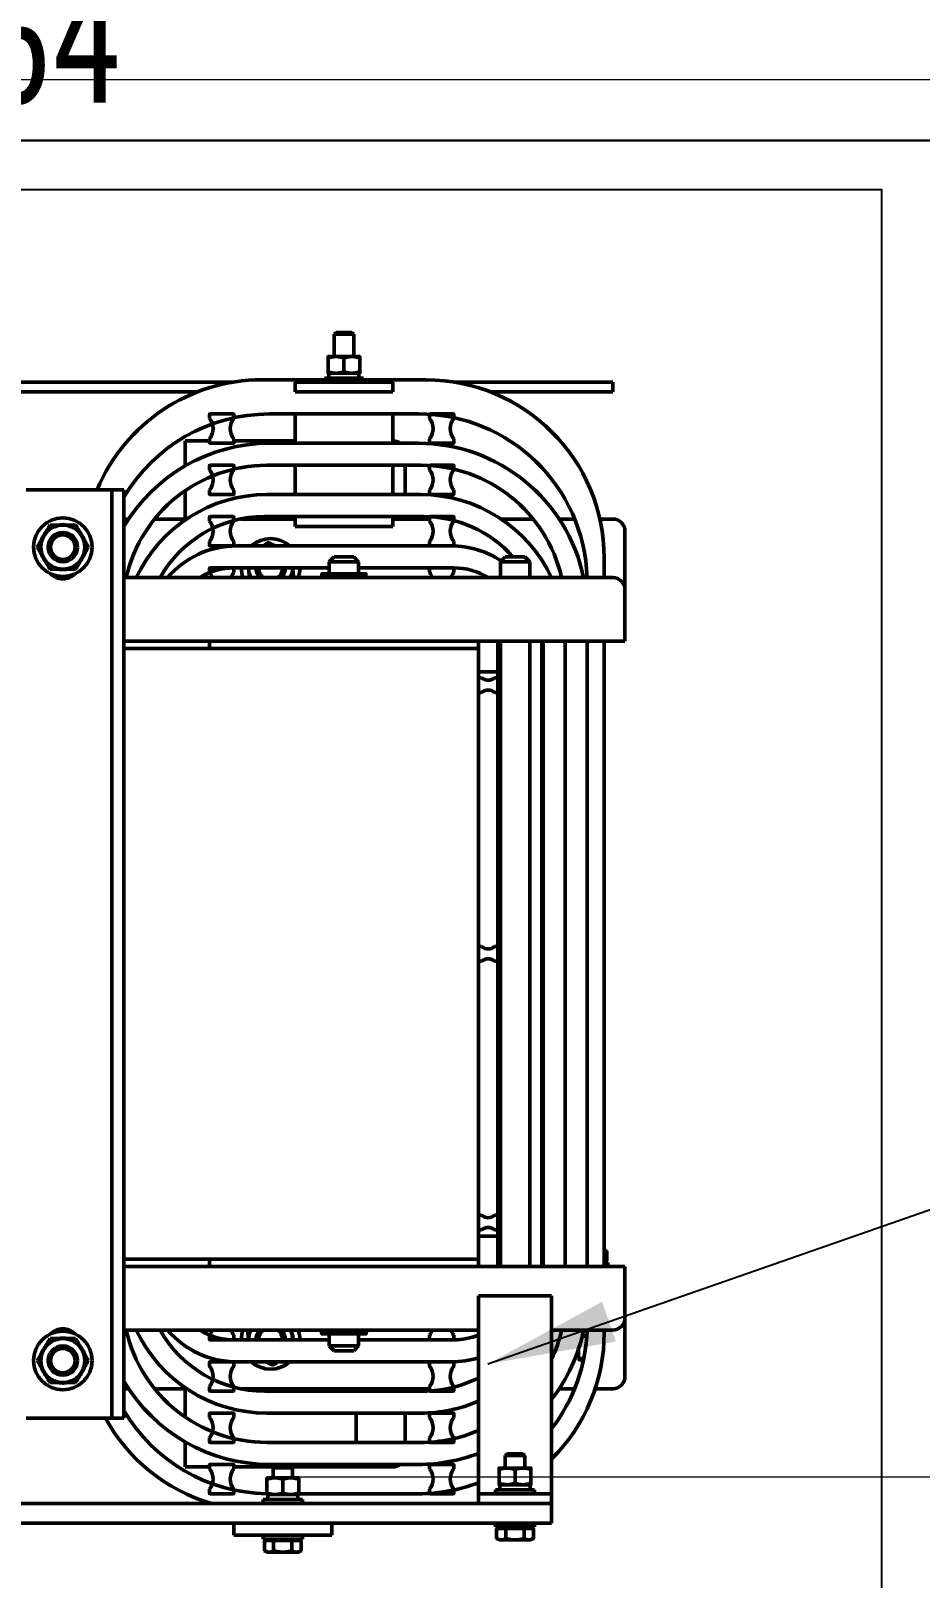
# Model space of a CAD drawing. Extents: x 59521 to 184406, y -1257 to 56672.
# Drawn here: x 76956 to 77320, y 8794 to 9427 of the extents above; entities that cross this region are included whole.
import ezdxf

# ---------------------------------------------------------------- set-up
doc = ezdxf.new("R2010")
doc.units = 0
doc.header["$MEASUREMENT"] = 0
doc.header["$PDMODE"] = 2
doc.header["$PDSIZE"] = 0.2
doc.layers.get('0').update_dxf_attribs({"linetype": 'CONTINUOUS'})
doc.layers.get('DEFPOINTS').update_dxf_attribs({"linetype": 'CONTINUOUS'})
doc.layers.add('CO', color=7, linetype='CONTINUOUS', lineweight=9)
doc.layers.add('可见 (ISO)', color=7, linetype='CONTINUOUS', lineweight=50)
doc.styles.add('仿宋', font='', dxfattribs={"width": 0.8})
doc.styles.add('仿宋体', font='', dxfattribs={"width": 0.8})
doc.styles.get('仿宋').set_extended_font_data('SimSun')
doc.styles.get('仿宋体').set_extended_font_data('仿宋_GB2312')
doc.dimstyles.new('12倍', dxfattribs={"dimscale": 21, "dimtxt": 3.5, "dimasz": 2.5, "dimexe": 1.5, "dimexo": 0, "dimgap": 1, "dimtad": 1, "dimtoh": 1, "dimdsep": 46, "dimtxsty": '仿宋', "dimcen": 2.5, "dimdle": 5, "dimclrd": 4, "dimclre": 4, "dimclrt": 3, "dimadec": 0, "dimazin": 0, "dimtfac": 1, "dimtmove": 0, "dimatfit": 3, "dimfxl": 1, "dimtolj": 1, "dimarcsym": 0})
doc.dimstyles.new('STANDARD$0', dxfattribs={"dimtxt": 50, "dimasz": 50, "dimexe": 30, "dimexo": 0, "dimgap": 16, "dimtad": 1, "dimdec": 3, "dimdsep": 46, "dimtxsty": '仿宋体', "dimcen": 0, "dimclrd": 6, "dimclre": 6, "dimclrt": 3, "dimazin": 2, "dimtfac": 0.428571, "dimtdec": 3, "dimtmove": 0, "dimatfit": 3, "dimldrblk": 'NONE', "dimfxl": 1, "dimtolj": 1, "dimlwd": 25, "dimlwe": 25, "dimarcsym": 0})

# ---------------------------------------------------------------- blocks, each defined once
blk = doc.blocks.new('*D806')
at = {"color": 4, "linetype": 'Continuous', "lineweight": -2}
for p, q in [((76304.24, 9212.22), (76304.24, 9404.84)), ((77568.24, 8695.22), (77568.24, 9404.84)), ((77530.74, 9382.34), (76341.74, 9382.34))]:
    blk.add_line(p, q, dxfattribs=at)
at = {"color": 4}
for points in [[(76341.74, 9388.59), (76341.74, 9376.09), (76304.24, 9382.34)], [(77530.74, 9388.59), (77530.74, 9376.09), (77568.24, 9382.34)]]:
    blk.add_solid(points, dxfattribs=at)
at = {"layer": 'DEFPOINTS', "color": 0}
for p in [(76304.24, 9382.34), (76304.24, 9212.22), (77568.24, 8695.22)]:
    blk.add_point(p, dxfattribs=at)
at = {"color": 3, "lineweight": -3, "insert": (76936.24, 9423.59), "char_height": 52.5, "attachment_point": 5, "style": '仿宋'}
blk.add_mtext('\\A1;1264', dxfattribs=at)
blk = doc.blocks.new('gy6u77')
at = {"layer": '可见 (ISO)', "color": 87}
for p, q in [((271.77, 385.4), (271, 384.63)), ((279, 384.63), (271, 384.63)), ((271, 375.5), (271, 384.63)), ((271.77, 385.4), (278.23, 385.4)), ((278.23, 385.4), (279, 384.63)), ((279, 375.5), (279, 384.63)), ((271.75, 375.5), (268.5, 375.5)), ((268.5, 369.28), (268.5, 374.92)), ((278.25, 375.5), (271.75, 375.5)), ((275, 369.28), (275, 374.92)), ((281.5, 375.5), (278.25, 375.5)), ((281.5, 369.28), (281.5, 374.92)), ((268.5, 368.7), (271.75, 368.7)), ((268.85, 368.7), (268.85, 366.6)), ((271.75, 368.7), (278.25, 368.7)), ((278.25, 368.7), (281.5, 368.7)), ((281.15, 367.41), (281.15, 366.6)), ((90.54, 365), (229.46, 365)), ((214.95, 361), (105.05, 361)), ((308.5, 366), (241.5, 366)), ((255, 365), (295, 365)), ((255, 361), (255, 365)), ((295, 361), (255, 361)), ((283, 366.6), (267, 366.6)), ((267, 366.6), (267, 366)), ((283, 366.6), (283, 366)), ((295, 361), (295, 365)), ((320.54, 365), (385, 365)), ((385, 361), (335.05, 361)), ((385, 365), (385, 361)), ((220, 351.8), (220, 350.15)), ((229.8, 352), (220.2, 352)), ((230, 350.15), (230, 351.8)), ((244.5, 352), (305.5, 352)), ((255, 340), (255, 352)), ((295, 352), (295, 340)), ((310, 351.8), (310, 350.15)), ((319.8, 352), (310.2, 352)), ((320, 350.15), (320, 351.8)), ((210, 341), (220, 341)), ((210, 341), (210, 330.76)), ((220, 341.85), (220, 340.2)), ((220.2, 340), (229.8, 340)), ((230, 340.2), (230, 341.85)), ((230, 341), (255, 341)), ((305.5, 340), (244.5, 340)), ((310, 341.85), (310, 340.2)), ((310.2, 340), (319.8, 340)), ((320, 340.2), (320, 341.85)), ((220, 330.8), (220, 329.15)), ((229.8, 331), (220.2, 331)), ((230, 329.15), (230, 330.8)), ((243.5, 331), (306.5, 331)), ((255, 319), (255, 331)), ((295, 331), (295, 319)), ((300, 331), (300, 319)), ((310, 330.8), (310, 329.15)), ((319.8, 331), (310.2, 331)), ((320, 329.15), (320, 330.8)), ((145, 321), (175, 321)), ((180, 321), (175, 321)), ((185, 321), (180, 321)), ((180, 316), (180, 321)), ((185, 321), (185, 316)), ((210, 320.57), (210, 309)), ((220, 320.85), (220, 319.2)), ((220.2, 319), (229.8, 319)), ((230, 319.2), (230, 320.85)), ((306.5, 319), (243.5, 319)), ((310, 320.85), (310, 319.2)), ((310.2, 319), (319.8, 319)), ((320, 319.2), (320, 320.85)), ((180, 316), (180, -54)), ((185, 316), (185, -54)), ((185, 309), (186.91, 309)), ((197.54, 309), (210.64, 309)), ((220, 309.8), (220, 308.15)), ((229.8, 310), (220.2, 310)), ((230, 308.15), (230, 309.8)), ((232.65, 309), (255, 309)), ((242.5, 310), (307.5, 310)), ((255, 306), (255, 310)), ((295, 306), (255, 306)), ((295, 310), (295, 306)), ((295, 309), (310, 309)), ((300, 310), (300, 309)), ((310, 309.8), (310, 308.15)), ((319.8, 310), (310.2, 310)), ((320, 308.15), (320, 309.8)), ((339.36, 309), (352.46, 309)), ((363.09, 309), (369.41, 309)), ((379.72, 309), (385, 309)), ((390, 304), (390, 280)), ((220, 299.85), (220, 298.2)), ((220.2, 298), (229.8, 298)), ((230, 298.2), (230, 299.85)), ((319, 298), (231, 298)), ((310, 299.85), (310, 298.2)), ((310.2, 298), (319.8, 298)), ((320, 298.2), (320, 299.85)), ((271, 293.5), (269, 291.5)), ((281, 291.5), (269, 291.5)), ((269, 291.5), (269, 286.6)), ((271, 293.5), (279, 293.5)), ((279, 293.5), (281, 291.5)), ((281, 291.5), (281, 286.6)), ((341, 293.5), (339, 291.5)), ((351, 291.5), (339, 291.5)), ((339, 291.5), (339, 285)), ((341, 293.5), (349, 293.5)), ((349, 293.5), (351, 291.5)), ((351, 291.5), (351, 285)), ((381.5, 285), (381.5, 293)), ((157.4, 285), (162.6, 285)), ((158.37, 288.45), (158.37, 288.5)), ((159.38, 288.5), (159.38, 288.32)), ((159.61, 288.5), (159.61, 288.31)), ((185, 285), (385, 285)), ((220, 288.8), (220, 287.15)), ((229.8, 289), (220.2, 289)), ((230, 289), (269, 289)), ((230, 287.15), (230, 288.8)), ((270.5, 286.6), (266, 286.6)), ((266, 285.8), (266, 285)), ((279.5, 286.6), (270.5, 286.6)), ((275, 285.8), (275, 285)), ((284, 286.6), (279.5, 286.6)), ((281, 289), (320, 289)), ((284, 285.8), (284, 285)), ((310, 288.8), (310, 287.15)), ((319.8, 289), (310.2, 289)), ((320, 287.15), (320, 288.8)), ((390, 280), (390, 271)), ((390, 271), (390, 259)), ((185, 259), (220, 259)), ((185, 256), (330, 256)), ((220, 256), (185, 256)), ((220, 259), (224, 259)), ((220, 256), (220, 259)), ((224, 259), (326, 259)), ((326, 256), (224, 256)), ((326, 259), (330, 259)), ((330, 256), (330, 259)), ((330, 259), (390, 259)), ((330, 256), (330, 6)), ((338, 259), (338, 3)), ((339, 259), (339, 3)), ((351, 259), (351, 3)), ((356, 3), (356, 259)), ((356.5, 259), (356.5, 3)), ((365.5, 3), (365.5, 259)), ((365.5, 259), (365.5, 3)), ((374.5, 3), (374.5, 259)), ((374.5, 259), (374.5, 3)), ((381.5, 3), (381.5, 259)), ((338, 246.5), (330, 246.5)), ((331.35, 244), (330.2, 244)), ((337.8, 244), (336.65, 244)), ((338, 238.2), (338, 243.8)), ((356.5, 246.5), (356, 246.5)), ((330.2, 238), (331.35, 238)), ((336.65, 238), (337.8, 238)), ((331.35, 134), (330.2, 134)), ((337.8, 134), (336.65, 134)), ((338, 128.2), (338, 133.8)), ((330.2, 128), (331.35, 128)), ((336.65, 128), (337.8, 128)), ((331.35, 24), (330.2, 24)), ((337.8, 24), (336.65, 24)), ((338, 18.2), (338, 23.8)), ((338, 15.5), (330, 15.5)), ((330.2, 18), (331.35, 18)), ((336.65, 18), (337.8, 18)), ((356.5, 15.5), (356, 15.5)), ((381.5, 9.9), (382.5, 9.32)), ((382.51, 5.2), (382.51, 9.32)), ((330, 6), (185, 6)), ((185, 6), (220, 6)), ((220, 3), (185, 3)), ((220, 3), (220, 6)), ((224, 3), (220, 3)), ((224, 6), (326, 6)), ((326, 3), (224, 3)), ((330, 3), (326, 3)), ((330, 3), (330, 6)), ((390, 3), (330, 3)), ((382.51, 5.2), (381.5, 5.2)), ((381.5, 4.6), (383, 4.6)), ((383, 3), (383, 4.6)), ((390, 3), (390, -9)), ((330, -86), (330, -9)), ((330, -9), (360, -9)), ((360, -9), (360, -86)), ((390, -9), (390, -18)), ((390, -18), (390, -42)), ((157.4, -23), (162.6, -23)), ((185, -23), (330, -23)), ((220, -25.15), (220, -26.8)), ((230, -26.8), (230, -25.15)), ((265.78, -23.8), (265.78, -23)), ((266, -24.6), (265.99, -24.6)), ((266, -24.6), (270.17, -24.6)), ((269, -24.6), (269, -29.5)), ((270.17, -24.6), (279.16, -24.6)), ((274.55, -23.8), (274.55, -23)), ((279.16, -24.6), (283.99, -24.6)), ((281, -24.6), (281, -29.5)), ((283.77, -23.8), (283.77, -23)), ((283.99, -24.6), (284, -24.6)), ((284, -24.6), (284.01, -24.6)), ((284.22, -23.8), (284.22, -23)), ((310, -25.15), (310, -26.8)), ((320, -26.8), (320, -25.15)), ((360, -23), (385, -23)), ((381.5, -24), (381.5, -23)), ((381.5, -24.92), (381.5, -23)), ((381.5, -24.92), (381.5, -24.5)), ((220.2, -27), (229.8, -27)), ((269, -27), (230, -27)), ((235.92, -26.61), (235.81, -26.61)), ((235.89, -26.38), (235.82, -26.38)), ((269, -29.5), (281, -29.5)), ((271, -31.5), (269, -29.5)), ((279, -31.5), (271, -31.5)), ((279, -31.5), (281, -29.5)), ((320, -27), (281, -27)), ((310.2, -27), (319.8, -27)), ((371, -30.7), (371, -34.63)), ((372.5, -25.5), (374.35, -25.5)), ((381.48, -25.5), (381.5, -25.5)), ((220, -36.2), (220, -37.85)), ((229.8, -36), (220.2, -36)), ((230, -37.85), (230, -36.2)), ((231, -36), (319, -36)), ((310, -36.2), (310, -37.85)), ((319.8, -36), (310.2, -36)), ((320, -37.85), (320, -36.2)), ((371, -34.63), (373.14, -34.63)), ((371.77, -35.4), (371, -34.63)), ((372.98, -35.4), (371.77, -35.4)), ((158.37, -44.55), (158.37, -44.5)), ((159.38, -44.5), (159.38, -44.68)), ((159.61, -44.5), (159.61, -44.69)), ((186.91, -47), (185, -47)), ((210.64, -47), (197.54, -47)), ((210, -47), (210, -58.57)), ((220, -46.15), (220, -47.8)), ((220.2, -48), (229.8, -48)), ((230, -47.8), (230, -46.15)), ((310, -47), (232.65, -47)), ((307.5, -48), (242.5, -48)), ((280, -47), (280, -48)), ((300, -47), (300, -48)), ((310, -46.15), (310, -47.8)), ((310.2, -48), (319.8, -48)), ((320, -47.8), (320, -46.15)), ((369.41, -47), (363.09, -47)), ((385, -47), (377.78, -47)), ((180, -59), (180, -54)), ((185, -54), (185, -59)), ((175, -59), (145, -59)), ((175, -59), (180, -59)), ((180, -59), (185, -59)), ((220, -57.2), (220, -58.85)), ((229.8, -57), (220.2, -57)), ((230, -58.85), (230, -57.2)), ((243.5, -57), (306.5, -57)), ((280, -57), (280, -69)), ((300, -57), (300, -69)), ((310, -57.2), (310, -58.85)), ((319.8, -57), (310.2, -57)), ((320, -58.85), (320, -57.2)), ((210, -68.76), (210, -79)), ((220, -67.15), (220, -68.8)), ((220.2, -69), (229.8, -69)), ((230, -68.8), (230, -67.15)), ((306.5, -69), (243.5, -69)), ((310, -67.15), (310, -68.8)), ((310.2, -69), (319.8, -69)), ((320, -68.8), (320, -67.15)), ((341.77, -73.6), (341, -74.37)), ((349, -74.37), (341, -74.37)), ((341, -79.5), (341, -74.37)), ((341.77, -73.6), (348.23, -73.6)), ((348.23, -73.6), (349, -74.37)), ((349, -79.5), (349, -74.37)), ((220, -79), (210, -79)), ((220, -78.2), (220, -79.85)), ((229.8, -78), (220.2, -78)), ((230, -79.85), (230, -78.2)), ((246.37, -79), (230, -79)), ((244.5, -78), (305.5, -78)), ((246.77, -78.6), (246, -79.37)), ((254, -79.37), (246, -79.37)), ((246, -83.5), (246, -79.37)), ((246.77, -78.6), (253.23, -78.6)), ((253.23, -78.6), (254, -79.37)), ((275, -79), (253.63, -79)), ((254, -83.5), (254, -79.37)), ((295, -79), (275, -79)), ((310, -78.2), (310, -79.85)), ((319.8, -78), (310.2, -78)), ((320, -79.85), (320, -78.2)), ((341.75, -79.5), (338.5, -79.5)), ((338.5, -80.08), (338.5, -85.72)), ((338.5, -80.08), (338.5, -85.72)), ((348.25, -79.5), (341.75, -79.5)), ((345, -80.08), (345, -85.72)), ((351.5, -79.5), (348.25, -79.5)), ((351.5, -80.08), (351.5, -85.72)), ((220, -88.15), (220, -89.8)), ((230, -89.8), (230, -88.15)), ((246.75, -83.5), (243.5, -83.5)), ((243.5, -84.08), (243.5, -89.72)), ((243.5, -84.08), (243.5, -89.72)), ((253.25, -83.5), (246.75, -83.5)), ((250, -84.08), (250, -89.72)), ((256.5, -83.5), (253.25, -83.5)), ((256.5, -84.08), (256.5, -89.72)), ((310, -88.15), (310, -89.8)), ((320, -89.8), (320, -88.15)), ((330, -86), (330, -90)), ((353, -88.4), (337, -88.4)), ((337, -88.4), (337, -90)), ((338.5, -86.3), (341.75, -86.3)), ((338.85, -86.3), (338.85, -88.4)), ((341.75, -86.3), (348.25, -86.3)), ((348.25, -86.3), (351.5, -86.3)), ((351.15, -87.59), (351.15, -88.4)), ((353, -88.4), (353, -90)), ((360, -90), (360, -86)), ((-270, -94), (360, -94)), ((220.2, -90), (229.8, -90)), ((258, -92.4), (242, -92.4)), ((242, -92.4), (242, -94)), ((243.5, -90.3), (246.75, -90.3)), ((243.85, -90.3), (243.85, -92.4)), ((246.75, -90.3), (253.25, -90.3)), ((253.25, -90.3), (256.5, -90.3)), ((256.15, -91.59), (256.15, -92.4)), ((305.5, -90), (256.5, -90)), ((258, -92.4), (258, -94)), ((310.2, -90), (319.8, -90)), ((330, -90), (332, -90)), ((330, -90), (330, -94)), ((332, -90), (358, -90)), ((332, -94), (358, -94)), ((358, -90), (360, -90)), ((360, -94), (360, -90)), ((360, -102), (360, -94)), ((230, -102), (65, -102)), ((230, -102), (270, -102)), ((230, -107), (230, -102)), ((230, -107), (270, -107)), ((242, -107), (242, -108.6)), ((258, -107), (258, -108.6)), ((360, -102), (270, -102)), ((270, -107), (270, -102)), ((337, -102), (337, -103.6)), ((353, -103.6), (337, -103.6)), ((337.49, -104.2), (341.24, -104.2)), ((337.49, -104.2), (337.49, -108.32)), ((339.2, -104.2), (339.2, -103.6)), ((341.24, -104.2), (348.74, -104.2)), ((341.24, -104.2), (341.24, -108.32)), ((348.74, -104.2), (352.51, -104.2)), ((348.74, -104.2), (348.74, -108.32)), ((350.8, -104.2), (350.8, -103.6)), ((352.51, -104.2), (352.51, -108.32)), ((353, -102), (353, -103.6)), ((258, -108.6), (242, -108.6)), ((242.49, -109.2), (246.24, -109.2)), ((242.49, -109.2), (242.49, -113.32)), ((243.5, -113.9), (242.5, -113.32)), ((243.5, -113.9), (244.37, -113.9)), ((244.2, -109.2), (244.2, -108.6)), ((244.37, -113.9), (249.99, -113.9)), ((246.24, -109.2), (253.74, -109.2)), ((246.24, -109.2), (246.24, -113.32)), ((249.99, -113.9), (255.62, -113.9)), ((253.74, -109.2), (257.51, -109.2)), ((253.74, -109.2), (253.74, -113.32)), ((255.62, -113.9), (256.5, -113.9)), ((255.8, -109.2), (255.8, -108.6)), ((256.5, -113.9), (257.5, -113.32)), ((257.51, -109.2), (257.51, -113.32)), ((338.5, -108.9), (337.5, -108.32)), ((338.5, -108.9), (339.37, -108.9)), ((339.37, -108.9), (344.99, -108.9)), ((344.99, -108.9), (350.62, -108.9)), ((350.62, -108.9), (351.5, -108.9)), ((351.5, -108.9), (352.5, -108.32))]:
    blk.add_line(p, q, dxfattribs=at)
for centre, radius in [((160, 297.5), 12), ((160, 297.5), 6), ((160, 297.5), 6), ((160, 297.5), 5), ((160, -35.5), 12), ((160, -35.5), 6), ((160, -35.5), 6), ((160, -35.5), 5)]:
    blk.add_circle(centre, radius, dxfattribs=at)
for centre, radius, start, end in [((241.5, 293), 73, 90, 157.44553), ((308.5, 293), 73, 0, 90), ((244.5, 283), 69, 90, 149.57795), ((220.2, 351.8), 0.2, 90, 180), ((215, 346), 6.5, 320.28486, 39.71514), ((235, 346), 6.5, 140.28486, 219.71514), ((229.8, 351.8), 0.2, 0, 90), ((305.5, 283), 69, 1.66098, 90), ((310.2, 351.8), 0.2, 90, 180), ((305, 346), 6.5, 320.28486, 39.71514), ((325, 346), 6.5, 140.28486, 219.71514), ((319.8, 351.8), 0.2, 0, 90), ((244.5, 271), 69, 90, 149.57795), ((220.2, 340.2), 0.2, 180, 270), ((229.8, 340.2), 0.2, 270, 0), ((295, 336), 5, 53.1301, 90), ((305.5, 271), 69, 11.70651, 90), ((310.2, 340.2), 0.2, 180, 270), ((319.8, 340.2), 0.2, 270, 0), ((243.5, 272), 59, 90, 167.27106), ((220.2, 330.8), 0.2, 90, 180), ((229.8, 330.8), 0.2, 0, 90), ((306.5, 272), 59, 12.72894, 90), ((310.2, 330.8), 0.2, 90, 180), ((319.8, 330.8), 0.2, 0, 90), ((215, 325), 6.5, 320.28486, 39.71514), ((235, 325), 6.5, 140.28486, 219.71514), ((305, 325), 6.5, 320.28486, 39.71514), ((325, 325), 6.5, 140.28486, 219.71514), ((243.5, 260), 59, 90, 154.92977), ((220.2, 319.2), 0.2, 180, 270), ((229.8, 319.2), 0.2, 270, 0), ((306.5, 260), 59, 25.07023, 90), ((310.2, 319.2), 0.2, 180, 270), ((319.8, 319.2), 0.2, 270, 0), ((160, 297.5), 9, 90, 150), ((160, 297.5), 9.2, 78.03125, 101.96875), ((160, 297.5), 9, 30, 90), ((242.5, 261), 49, 90, 150.67283), ((220.2, 309.8), 0.2, 90, 180), ((215, 304), 6.5, 320.28486, 39.71514), ((235, 304), 6.5, 140.28486, 219.71514), ((229.8, 309.8), 0.2, 0, 90), ((307.5, 261), 49, 41.54938, 90), ((310.2, 309.8), 0.2, 90, 180), ((305, 304), 6.5, 320.28486, 39.71514), ((325, 304), 6.5, 140.28486, 219.71514), ((319.8, 309.8), 0.2, 0, 90), ((385, 304), 5, 0, 90), ((160, 297.5), 9, 150, 210), ((160, 297.5), 9.2, 138.03125, 161.96875), ((160, 297.5), 9.2, 18.03125, 41.96875), ((160, 297.5), 9, 330, 30), ((231, 261), 37, 90, 139.56021), ((220.2, 298.2), 0.2, 180, 270), ((229.8, 298.2), 0.2, 270, 0), ((245, 289), 12, 48.59038, 131.40962), ((310.2, 298.2), 0.2, 180, 270), ((319, 261), 37, 56.57587, 90), ((319.8, 298.2), 0.2, 270, 0), ((160, 297.5), 9.2, 198.03125, 221.96875), ((160, 297.5), 9, 210, 270), ((160, 297.5), 9, 270, 330), ((160, 297.5), 9.2, 318.03125, 341.96875), ((160, 291.5), 7, 224.61834, 315.38166), ((160, 297.5), 9.2, 258.03125, 259.8122), ((160, 297.5), 9.2, 259.8122, 266.13583), ((160, 297.5), 9.2, 267.58756, 281.96875), ((230, 262), 27, 90, 121.58634), ((220.2, 288.8), 0.2, 90, 180), ((215, 283), 6.5, 17.92021, 39.71514), ((235, 283), 6.5, 140.28486, 162.07979), ((229.8, 288.8), 0.2, 0, 90), ((245, 289), 12, 180, 199.47122), ((245, 289), 9, 180, 185.69933), ((245, 289), 9, 185.69933, 206.3878), ((245, 289), 6, 180, 221.80848), ((245, 289), 6, 180, 221.81031), ((245, 289), 4.93, 180, 234.28607), ((245, 289), 4.93, 305.71393, 0), ((245, 289), 6, 318.19152, 0), ((245, 289), 6, 318.18969, 0), ((245, 289), 9, 333.6122, 0), ((245, 289), 12, 340.52878, 0), ((310.2, 288.8), 0.2, 90, 180), ((305, 283), 6.5, 17.92021, 39.71514), ((325, 283), 6.5, 140.28486, 162.07979), ((319.8, 288.8), 0.2, 0, 90), ((320, 262), 27, 58.41366, 90), ((385, 280), 5, 0, 90), ((330.2, 243.8), 0.2, 90, 180), ((334, 247), 4, 228.59038, 311.40962), ((337.8, 243.8), 0.2, 0, 90), ((330.2, 238.2), 0.2, 180, 270), ((334, 235), 4, 48.59038, 131.40962), ((337.8, 238.2), 0.2, 270, 0), ((330.2, 133.8), 0.2, 90, 180), ((334, 137), 4, 228.59038, 311.40962), ((337.8, 133.8), 0.2, 0, 90), ((330.2, 128.2), 0.2, 180, 270), ((334, 125), 4, 48.59038, 131.40962), ((337.8, 128.2), 0.2, 270, 0), ((330.2, 23.8), 0.2, 90, 180), ((334, 27), 4, 228.59038, 311.40962), ((334, 15), 4, 48.59038, 131.40962), ((337.8, 23.8), 0.2, 0, 90), ((330.2, 18.2), 0.2, 180, 270), ((337.8, 18.2), 0.2, 270, 0), ((385, -18), 5, 270, 0), ((160, -29.5), 7, 44.61834, 135.38166), ((243.5, -10), 59, 192.72894, 270), ((243.5, 2), 59, 205.07023, 270), ((242.5, 1), 49, 209.32717, 270), ((231, 1), 37, 220.43979, 270), ((230, 0), 27, 238.41366, 270), ((215, -21), 6.5, 320.28486, 342.07979), ((235, -21), 6.5, 197.92021, 219.71514), ((245, -27), 12, 160.52878, 180), ((245, -27), 9, 153.6122, 180), ((245, -27), 6, 138.19152, 180), ((245, -27), 6, 138.18969, 180), ((245, -27), 4.93, 125.71393, 180), ((245, -27), 4.93, 0, 54.28607), ((245, -27), 6, 0, 41.80848), ((245, -27), 6, 0, 41.81031), ((245, -27), 9, 5.69933, 26.3878), ((245, -27), 9.2, 0, 17.66808), ((245, -27), 12, 0, 19.47122), ((305, -21), 6.5, 320.28486, 342.07979), ((325, -21), 6.5, 197.92021, 219.71514), ((320, 0), 27, 270, 291.73846), ((305.5, -9), 69, 322.17197, 348.29349), ((306.5, -10), 59, 335.06405, 347.27106), ((305.5, -21), 69, 322.17197, 358.33902), ((308.5, -24), 73, 314.86829, 0), ((160, -35.5), 9, 150, 210), ((160, -35.5), 9.2, 138.03125, 161.96875), ((160, -35.5), 9, 90, 150), ((160, -35.5), 9.2, 78.03125, 101.96875), ((160, -35.5), 9, 30, 90), ((160, -35.5), 9.2, 18.03125, 41.96875), ((160, -35.5), 9, 330, 30), ((220.2, -26.8), 0.2, 180, 270), ((229.8, -26.8), 0.2, 270, 0), ((245, -27), 9.2, 177.58756, 180), ((245, -27), 9.2, 173.73058, 176.13583), ((245, -27), 9, 0, 5.69933), ((310.2, -26.8), 0.2, 180, 270), ((319.8, -26.8), 0.2, 270, 0), ((220.2, -36.2), 0.2, 90, 180), ((215, -42), 6.5, 320.28486, 39.71514), ((235, -42), 6.5, 140.28486, 219.71514), ((229.8, -36.2), 0.2, 0, 90), ((245, -27), 12, 228.59038, 311.40962), ((310.2, -36.2), 0.2, 90, 180), ((305, -42), 6.5, 320.28486, 39.71514), ((325, -42), 6.5, 140.28486, 219.71514), ((319, 1), 37, 270, 287.29534), ((319.8, -36.2), 0.2, 0, 90), ((160, -35.5), 9.2, 198.03125, 221.96875), ((160, -35.5), 9, 210, 270), ((160, -35.5), 9, 270, 330), ((160, -35.5), 9.2, 318.03125, 341.96875), ((244.5, -9), 69, 210.42205, 270), ((307.5, 1), 49, 270, 297.33444), ((385, -42), 5, 270, 0), ((160, -35.5), 9.2, 258.03125, 259.8122), ((160, -35.5), 9.2, 259.8122, 266.13583), ((160, -35.5), 9.2, 267.58756, 281.96875), ((220.2, -47.8), 0.2, 180, 270), ((229.8, -47.8), 0.2, 270, 0), ((310.2, -47.8), 0.2, 180, 270), ((319.8, -47.8), 0.2, 270, 0), ((244.5, -21), 69, 210.42205, 269.16858), ((306.5, 2), 59, 270, 293.47226), ((241.5, -24), 73, 208.64962, 253.51703), ((220.2, -57.2), 0.2, 90, 180), ((215, -63), 6.5, 320.28486, 39.71514), ((235, -63), 6.5, 140.28486, 219.71514), ((229.8, -57.2), 0.2, 0, 90), ((310.2, -57.2), 0.2, 90, 180), ((305, -63), 6.5, 320.28486, 39.71514), ((325, -63), 6.5, 140.28486, 219.71514), ((319.8, -57.2), 0.2, 0, 90), ((220.2, -68.8), 0.2, 180, 270), ((229.8, -68.8), 0.2, 270, 0), ((306.5, -10), 59, 270, 293.47226), ((310.2, -68.8), 0.2, 180, 270), ((319.8, -68.8), 0.2, 270, 0), ((305.5, -9), 69, 270, 290.79789), ((220.2, -78.2), 0.2, 90, 180), ((215, -84), 6.5, 320.28486, 39.71514), ((235, -84), 6.5, 140.28486, 219.71514), ((229.8, -78.2), 0.2, 0, 90), ((275, -74), 5, 270, 306.8699), ((295, -74), 5, 270, 306.8699), ((310.2, -78.2), 0.2, 90, 180), ((305, -84), 6.5, 320.28486, 39.71514), ((325, -84), 6.5, 140.28486, 219.71514), ((319.8, -78.2), 0.2, 0, 90), ((305.5, -21), 69, 270, 290.79789), ((220.2, -89.8), 0.2, 180, 270), ((229.8, -89.8), 0.2, 270, 0), ((310.2, -89.8), 0.2, 180, 270), ((319.8, -89.8), 0.2, 270, 0), ((308.5, -24), 73, 286.48297, 287.12879)]:
    blk.add_arc(centre, radius, start, end, dxfattribs=at)
for centre in [(275, 367.41), (345, -87.59), (250, -91.59)]:
    blk.add_ellipse(centre, major_axis=(0, 18.93), ratio=0.32492, start_param=4.712389, end_param=4.780735, dxfattribs=at)
for points, weights in [([(271.75, 375.5), (270.24, 375.5), (268.5, 374.92)], [1, 1.0379548493, 1]), ([(268.5, 374.92), (268.5, 375.5), (268.5, 375.5)], [1, 1.0379548493, 1]), ([(275, 374.92), (273.26, 375.5), (271.75, 375.5)], [1, 1.0379548493, 1]), ([(278.25, 375.5), (276.74, 375.5), (275, 374.92)], [1, 1.0379548493, 1]), ([(281.5, 374.92), (279.76, 375.5), (278.25, 375.5)], [1, 1.0379548493, 1]), ([(281.5, 375.5), (281.5, 375.5), (281.5, 374.92)], [1, 1.0379548493, 1]), ([(268.5, 369.28), (270.24, 368.7), (271.75, 368.7)], [1, 1.0379548493, 1]), ([(268.5, 368.7), (268.5, 368.7), (268.5, 369.28)], [1, 1.0379548493, 1]), ([(271.75, 368.7), (273.26, 368.7), (275, 369.28)], [1, 1.0379548493, 1]), ([(275, 369.28), (276.74, 368.7), (278.25, 368.7)], [1, 1.0379548493, 1]), ([(278.25, 368.7), (279.76, 368.7), (281.5, 369.28)], [1, 1.0379548493, 1]), ([(281.5, 369.28), (281.5, 368.7), (281.5, 368.7)], [1, 1.0379548493, 1]), ([(152.21, 302), (153.41, 304.09), (154.8, 306.5)], [1, 1.0379548493, 1]), ([(154.8, 306.5), (157.59, 306.5), (160, 306.5)], [1, 1.0379548493, 1]), ([(160, 306.5), (162.41, 306.5), (165.2, 306.5)], [1, 1.0379548493, 1]), ([(165.2, 306.5), (166.59, 304.09), (167.79, 302)], [1, 1.0379548493, 1]), ([(149.61, 297.5), (151, 299.91), (152.21, 302)], [1, 1.0379548493, 1]), ([(167.79, 302), (169, 299.91), (170.39, 297.5)], [1, 1.0379548493, 1]), ([(242.1, 298), (242.99, 298.64), (243.97, 299.34)], [1.01852717141, 1.01605430186, 1]), ([(243.97, 299.34), (245.54, 298.63), (246.94, 298)], [1, 1.02321618886, 1.01803066173]), ([(152.21, 293), (151, 295.09), (149.61, 297.5)], [1, 1.0379548493, 1]), ([(154.8, 288.5), (153.41, 290.91), (152.21, 293)], [1, 1.0379548493, 1]), ([(167.79, 293), (166.59, 290.91), (165.2, 288.5)], [1, 1.0379548493, 1]), ([(170.39, 297.5), (169, 295.09), (167.79, 293)], [1, 1.0379548493, 1]), ([(160, 288.5), (157.59, 288.5), (154.8, 288.5)], [1, 1.0379548493, 1]), ([(165.2, 288.5), (162.41, 288.5), (160, 288.5)], [1, 1.0379548493, 1]), ([(236.04, 288.11), (236, 288.55), (235.96, 289)], [1, 1.00683952795, 1.01121406692]), ([(236.35, 285), (236.2, 286.6), (236.04, 288.11)], [1.01788212987, 1.02353657745, 1]), ([(254.04, 289), (254.23, 287.13), (254.44, 285)], [1.01121406692, 1.02993769961, 1.00350375573]), ([(266, 285.8), (266, 286.6), (266, 286.6)], [1, 1.0379548493, 1]), ([(270.5, 286.6), (268.41, 286.6), (266, 285.8)], [1, 1.0379548493, 1]), ([(275, 285.8), (272.59, 286.6), (270.5, 286.6)], [1, 1.0379548493, 1]), ([(279.5, 286.6), (277.41, 286.6), (275, 285.8)], [1, 1.0379548493, 1]), ([(284, 285.8), (281.59, 286.6), (279.5, 286.6)], [1, 1.0379548493, 1]), ([(284, 286.6), (284, 286.6), (284, 285.8)], [1, 1.0379548493, 1]), ([(382.51, 9.32), (381.98, 9.63), (381.5, 9.77)], [1, 1.01971311446, 1.01894890447]), ([(235.96, -27), (235.77, -25.13), (235.56, -23)], [1.01121406692, 1.02993769961, 1.00350375573]), ([(253.65, -23), (253.8, -24.6), (253.96, -26.11)], [1.01788212987, 1.02353657745, 1]), ([(265.99, -24.6), (265.9, -24.54), (265.78, -23.8)], [1.00542940558, 1.03501196584, 1]), ([(265.78, -23.8), (268.13, -24.6), (270.17, -24.6)], [1, 1.0379548493, 1]), ([(270.17, -24.6), (272.2, -24.6), (274.55, -23.8)], [1, 1.0379548493, 1]), ([(274.55, -23.8), (277.02, -24.6), (279.16, -24.6)], [1, 1.0379548493, 1]), ([(279.16, -24.6), (281.3, -24.6), (283.77, -23.8)], [1, 1.0379548493, 1]), ([(283.77, -23.8), (283.89, -24.6), (283.99, -24.6)], [1, 1.0379548493, 1]), ([(283.99, -24.6), (284.1, -24.6), (284.22, -23.8)], [1, 1.0379548493, 1]), ([(372.51, -25.47), (373.4, -25.39), (374.38, -25.11)], [1.01398816416, 1.02527678548, 1.01102395201]), ([(381.49, -24.92), (381.5, -24.92), (381.5, -24.92)], [1.00008573517, 1.00004291611, 1]), ([(381.5, -25.5), (381.5, -25.5), (381.5, -24.92)], [1, 1.0379548493, 1]), ([(381.5, -24.92), (381.5, -25.5), (381.5, -25.5)], [1, 1.0379548493, 1]), ([(149.61, -35.5), (151, -33.09), (152.21, -31)], [1, 1.0379548493, 1]), ([(152.21, -31), (153.41, -28.91), (154.8, -26.5)], [1, 1.0379548493, 1]), ([(154.8, -26.5), (157.59, -26.5), (160, -26.5)], [1, 1.0379548493, 1]), ([(160, -26.5), (162.41, -26.5), (165.2, -26.5)], [1, 1.0379548493, 1]), ([(165.2, -26.5), (166.59, -28.91), (167.79, -31)], [1, 1.0379548493, 1]), ([(167.79, -31), (169, -33.09), (170.39, -35.5)], [1, 1.0379548493, 1]), ([(253.96, -26.11), (254, -26.55), (254.04, -27)], [1, 1.00683952795, 1.01121406692]), ([(152.21, -40), (151, -37.91), (149.61, -35.5)], [1, 1.0379548493, 1]), ([(170.39, -35.5), (169, -37.91), (167.79, -40)], [1, 1.0379548493, 1]), ([(246.03, -37.34), (244.46, -36.63), (243.06, -36)], [1, 1.02321618886, 1.01803066173]), ([(247.9, -36), (247.01, -36.64), (246.03, -37.34)], [1.01852717141, 1.01605430186, 1]), ([(154.8, -44.5), (153.41, -42.09), (152.21, -40)], [1, 1.0379548493, 1]), ([(167.79, -40), (166.59, -42.09), (165.2, -44.5)], [1, 1.0379548493, 1]), ([(160, -44.5), (157.59, -44.5), (154.8, -44.5)], [1, 1.0379548493, 1]), ([(165.2, -44.5), (162.41, -44.5), (160, -44.5)], [1, 1.0379548493, 1]), ([(338.5, -80.08), (338.5, -79.5), (338.5, -79.5)], [1, 1.0379548493, 1]), ([(341.75, -79.5), (340.24, -79.5), (338.5, -80.08)], [1, 1.0379548493, 1]), ([(338.5, -79.5), (338.5, -79.5), (338.5, -80.08)], [1, 1.0379548493, 1]), ([(345, -80.08), (343.26, -79.5), (341.75, -79.5)], [1, 1.0379548493, 1]), ([(348.25, -79.5), (346.74, -79.5), (345, -80.08)], [1, 1.0379548493, 1]), ([(351.5, -80.08), (349.76, -79.5), (348.25, -79.5)], [1, 1.0379548493, 1]), ([(351.5, -79.5), (351.5, -79.5), (351.5, -80.08)], [1.00006244539, 1.03792360088, 1]), ([(243.5, -84.08), (243.5, -83.5), (243.5, -83.5)], [1, 1.0379548493, 1]), ([(246.75, -83.5), (245.24, -83.5), (243.5, -84.08)], [1, 1.0379548493, 1]), ([(243.5, -83.5), (243.5, -83.5), (243.5, -84.08)], [1, 1.0379548493, 1]), ([(250, -84.08), (248.26, -83.5), (246.75, -83.5)], [1, 1.0379548493, 1]), ([(253.25, -83.5), (251.74, -83.5), (250, -84.08)], [1, 1.0379548493, 1]), ([(256.5, -84.08), (254.76, -83.5), (253.25, -83.5)], [1, 1.0379548493, 1]), ([(256.5, -83.5), (256.5, -83.5), (256.5, -84.08)], [1.00006244539, 1.03792360088, 1]), ([(338.5, -86.3), (338.5, -86.3), (338.5, -85.72)], [1, 1.0379548493, 1]), ([(338.5, -85.72), (340.24, -86.3), (341.75, -86.3)], [1, 1.0379548493, 1]), ([(338.5, -85.72), (338.5, -86.3), (338.5, -86.3)], [1, 1.0379548493, 1]), ([(341.75, -86.3), (343.26, -86.3), (345, -85.72)], [1, 1.0379548493, 1]), ([(345, -85.72), (346.74, -86.3), (348.25, -86.3)], [1, 1.0379548493, 1]), ([(348.25, -86.3), (349.76, -86.3), (351.5, -85.72)], [1, 1.0379548493, 1]), ([(351.5, -85.72), (351.5, -86.3), (351.5, -86.3)], [1, 1.03792360088, 1.00006244539]), ([(243.5, -90.3), (243.5, -90.3), (243.5, -89.72)], [1, 1.0379548493, 1]), ([(243.5, -89.72), (245.24, -90.3), (246.75, -90.3)], [1, 1.0379548493, 1]), ([(243.5, -89.72), (243.5, -90.3), (243.5, -90.3)], [1, 1.0379548493, 1]), ([(246.75, -90.3), (248.26, -90.3), (250, -89.72)], [1, 1.0379548493, 1]), ([(250, -89.72), (251.74, -90.3), (253.25, -90.3)], [1, 1.0379548493, 1]), ([(253.25, -90.3), (254.76, -90.3), (256.5, -89.72)], [1, 1.0379548493, 1]), ([(256.5, -89.72), (256.5, -90.3), (256.5, -90.3)], [1, 1.03792360088, 1.00006244539]), ([(242.49, -113.32), (243.5, -113.9), (244.37, -113.9)], [1, 1.0379548493, 1]), ([(244.37, -113.9), (245.23, -113.9), (246.24, -113.32)], [1, 1.0379548493, 1]), ([(246.24, -113.32), (248.25, -113.9), (249.99, -113.9)], [1, 1.0379548493, 1]), ([(249.99, -113.9), (251.73, -113.9), (253.74, -113.32)], [1, 1.0379548493, 1]), ([(253.74, -113.32), (254.75, -113.9), (255.62, -113.9)], [1, 1.0379548493, 1]), ([(255.62, -113.9), (256.5, -113.9), (257.51, -113.32)], [1, 1.0379548493, 1]), ([(257.51, -113.32), (257.5, -113.32), (257.5, -113.32)], [1, 1.00011720951, 1.0002336951]), ([(337.49, -108.32), (338.5, -108.9), (339.37, -108.9)], [1, 1.0379548493, 1]), ([(339.37, -108.9), (340.23, -108.9), (341.24, -108.32)], [1, 1.0379548493, 1]), ([(341.24, -108.32), (343.25, -108.9), (344.99, -108.9)], [1, 1.0379548493, 1]), ([(344.99, -108.9), (346.73, -108.9), (348.74, -108.32)], [1, 1.0379548493, 1]), ([(348.74, -108.32), (349.75, -108.9), (350.62, -108.9)], [1, 1.0379548493, 1]), ([(350.62, -108.9), (351.5, -108.9), (352.51, -108.32)], [1, 1.0379548493, 1]), ([(352.51, -108.32), (352.5, -108.32), (352.5, -108.32)], [1, 1.00011720951, 1.0002336951])]:
    blk.add_rational_spline(points, weights, degree=2, dxfattribs=at)

msp = doc.modelspace()

# ---------------------------------------------------------------- linework, layer by layer
at = {"color": 87}
msp.add_lwpolyline([(76454.239, 9362.22), (77304.239, 9362.22), (77304.239, 8662.22), (76454.239, 8662.22)], close=True, dxfattribs=at)
at = {"layer": 'CO'}
msp.add_lwpolyline([(75524.239, 9382.158), (77460.239, 9382.158), (77460.239, 9407.158), (75524.239, 9407.158)], close=True, dxfattribs=at)

# ---------------------------------------------------------------- block references
msp.add_blockref('gy6u77', (76809.249, 8918.359))

# ---------------------------------------------------------------- dimensions: what is measured, and where the dimension line sits
at = {"lineweight": -3}
dim = msp.add_linear_dim(base=(76304.239, 9382.341), p1=(77568.239, 8695.22), p2=(76304.239, 9212.22), dimstyle='STANDARD$0', override={"dimscale": 15, "dimtxt": 3.5, "dimasz": 2.5, "dimexe": 1.5, "dimgap": 1, "dimdec": 2, "dimlfac": -1, "dimtxsty": '仿宋', "dimcen": 2.5, "dimdle": 5, "dimclrd": 4, "dimclre": 4, "dimadec": 0, "dimazin": 0, "dimtfac": 1, "dimtdec": 2, "dimlwd": 65534, "dimlwe": 65534}, dxfattribs=at)
dim.commit()
dim.dimension.update_dxf_attribs({"geometry": '*D806', "text_midpoint": (76936.239, 9423.591)})

# ---------------------------------------------------------------- leaders
msp.add_leader([(77143.149, 8881.475), (78121.742, 9223.567), (79239.874, 9223.567)], dimstyle='12倍', override={"dimtad": 0}, dxfattribs=at)

doc.saveas('drawing.dxf')
